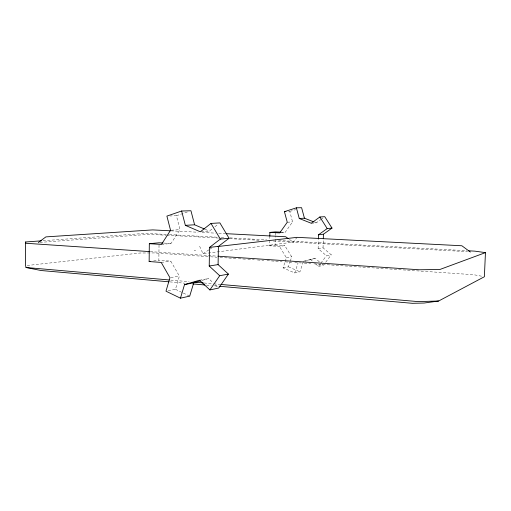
<?xml version="1.0" encoding="UTF-8"?>
<svg xmlns="http://www.w3.org/2000/svg" width="511" height="511" viewBox="0 0 511 511"><rect width="100%" height="100%" fill="white"/><g stroke="black" fill="none" stroke-linecap="round" stroke-linejoin="round"><path stroke-width="0.38" stroke-dasharray="2.56 1.92" d="M153.626 260.949L158.857 260.265L159.03 245.165M290.286 261.121L291.704 256.835L284.819 245.65L279.434 246.379L269.584 245.81L269.782 237.136M269.584 245.81L275.084 245.088L275.301 235.775M275.32 234.996L275.391 231.892M318.123 248.627L323.041 247.841L331.237 254.823L326.427 255.724L318.123 248.627L318.379 239.397M323.041 247.841L323.271 239.512M168.17 290.759L175.452 289.309L179.374 276.087L170.776 261.134L158.857 260.265M319.343 261.849L315.293 258.355L303.298 261.728L299.938 271.795L294.751 272.938L283.075 267.898L284.978 262.092M285.215 261.37L286.403 257.742L279.434 246.379M283.075 267.898L288.402 266.838L290.05 261.836M294.751 272.938L298.143 262.718M161.431 244.437L171 243.504L180 229.631L176.416 215.744L170.074 215.981M280.52 232.812L285.138 232.364L292.573 221.883L289.763 211.458L288.236 211.516M315.562 263.868L318.5 266.403L320.365 263.893M320.831 263.261L326.427 255.724M325.705 262.245L331.237 254.823M199.616 246.257L203.008 253.75L293.244 242.131L297.083 237.34M201.066 231.739L209.344 231.1L212.442 228.692M214.92 226.756L218.018 224.342M311.25 223.243L316.258 222.86L321.119 219.334M321.726 218.893L322.946 218.012M203.008 253.75L209.293 249.585M209.925 249.164L211.81 247.912M176.416 215.744L187.32 212.001M289.763 211.458L295.677 209.574M201.89 280.456L208.565 278.527L213.087 282.743M303.457 261.223L315.293 258.355M318.5 266.403L323.399 265.343L322.243 264.347M199.558 280.232L208.565 278.527M170.738 277.569L179.374 276.087M286.403 257.742L291.704 256.835M161.221 262.43L170.776 261.134M297.696 241.556L298.616 241.441M194.135 250.518L195.713 250.333M27.179 265.509L140.001 253.015L154.028 252.932L209.714 256.726M39.915 242.399L148.062 234.383L166.024 235.175M43.065 240.726L140.186 233.763L154.239 233.795L168.585 234.575M171.338 230.231L180 229.631M287.265 222.247L292.573 221.883M281.389 232.179L285.138 232.364M171.006 230.844L198.083 232.237M202.062 232.441L215.597 233.144M218.785 233.303L225.153 233.636M169.384 234.613L217.999 237.245M221.186 237.417L225.172 237.634M229.95 237.89L266.614 239.876M278.565 240.521L466.901 250.716M166.816 235.22L218.504 238.043M219.296 238.088L222.477 238.26M229.637 238.656L260.642 240.349M273.366 241.045L467.597 251.661M275.084 245.088L284.819 245.65M163.833 243.07L171 243.504M150.24 251.642L217.137 256.145M210.513 256.784L216.875 257.218M220.056 257.429L228.015 257.972M228.807 258.029L237.558 258.623M238.356 258.681L247.107 259.275M247.899 259.326L254.261 259.76M257.448 259.978L263.81 260.412M266.991 260.629L274.944 261.172M275.742 261.23L282.104 261.658M285.285 261.875L291.653 262.309M294.834 262.526L301.196 262.961M304.377 263.178L310.745 263.612M313.926 263.829L321.879 264.372M322.677 264.423L473.818 274.726L482.869 276.457M170.763 280.098L189.051 281.689M204.164 283.005L212.908 283.765M213.707 283.835L220.069 284.384M169.844 281.887L184.95 283.222M206.418 285.119L211.19 285.54M214.371 285.821L218.35 286.173M314.782 222.279L316.258 222.86M205.135 229.298L209.344 231.1M288.402 266.838L299.938 271.795M175.452 289.309L182.58 292.72M183.296 293.059L189.715 296.131M289.462 239.442L293.244 242.131M310.286 259.301L313.217 261.836M215.348 284.857L217.609 286.965"/><path stroke-width="0.77" d="M200.408 280.884L193.733 282.807L189.715 296.131L180.453 298.175L165.986 291.193L169.952 277.703L161.221 262.43L149.142 261.53L149.327 243.69L159.055 242.782L163.035 243.019M229.069 238.247L218.408 246.372L218.088 264.602L228.411 274.081L219.704 275.71L209.216 266.02L209.523 247.394L220.343 239.11L229.069 238.247L219.883 222.898L211.005 223.422L200.312 231.796L185.352 225.345L181.641 211.011L166.899 216.102L170.546 230.282L161.431 244.437L149.327 243.69M269.802 236.35L269.891 232.403L275.391 231.892L280.641 232.147M318.398 238.631L318.506 234.785L327.2 228.57L332.003 228.098L324.766 216.69L319.86 216.983L311.25 223.243L299.274 218.504L296.393 207.83L284.423 211.663L287.265 222.247L279.753 232.888L269.891 232.403M323.297 238.758L323.425 234.217L332.003 228.098M468.491 250.799L474.847 251.144L485.45 252.632L484.377 276.745L438.636 301.017L424.156 303.029L412.371 303.31L219.142 286.243M180.453 298.175L184.522 284.582L199.558 280.232L209.9 289.935L218.74 288.019L228.411 274.081M209.9 289.935L219.704 275.71M38.325 242.514L45.888 236.893L152.693 229.899L170.208 230.8M485.45 252.632L439.894 269.476L419.288 269.77L217.935 256.203M184.522 284.582L193.733 282.807M209.216 266.02L218.088 264.602M149.142 261.53L150.636 261.338M209.523 247.394L218.408 246.372M318.506 234.785L323.425 234.217M217.82 246.526L297.083 237.34L461.88 245.765L470.35 252.038M169.045 281.817L41.027 270.511L26.023 267.509L25.601 265.688L25.55 241.978L41.474 240.841M185.352 225.345L194.602 224.789L204.432 228.998M299.274 218.504L304.428 218.191L314.041 221.985M284.423 211.663L285.949 211.605M438.636 301.017L418.087 301.611L220.861 284.455M181.641 211.011L190.954 210.756L194.602 224.789M296.393 207.83L301.592 207.69L304.428 218.191M225.951 233.674L285.675 236.753L288.198 238.548M149.448 251.584L25.972 243.268L25.55 241.978M26.023 267.509L169.173 279.958M194.621 282.174L203.365 282.934M192.903 283.924L204.834 284.978M319.86 216.983L327.2 228.57M211.005 223.422L220.343 239.11"/></g></svg>
